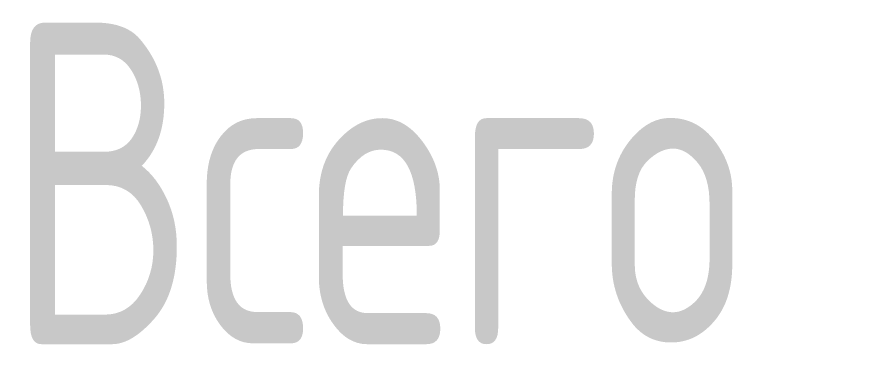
# Model space of a CAD drawing. Header units: millimetres. Extents: x -4447806 to 13389969, y -2188499 to 852203.
# Drawn here: x 4119426 to 4120224, y -579792 to -579479 of the extents above; entities that cross this region are included whole.
import ezdxf
from ezdxf import colors
from ezdxf.entities.mleader import LeaderData, LeaderLine
from ezdxf.math import Vec2, Vec3

# ---------------------------------------------------------------- set-up
doc = ezdxf.new("R2010")
doc.units = ezdxf.units.MM
doc.layers.add('АР_Отметки', color=250, linetype='Continuous', lineweight=15)
doc.layers.add('АР_Таблицы', color=250, linetype='Continuous')
doc.styles.add('ISOCPEUR', font='isocpeur.ttf', dxfattribs={"width": 0.7})
doc.styles.add('ISOCPEUR_2', font='isocpeur.ttf', dxfattribs={"width": 0.9, "height": 300})
doc.styles.add('Архитект', font='isocpeur.ttf', dxfattribs={"width": 0.8, "oblique": 8})

# ---------------------------------------------------------------- blocks, each defined once
blk = doc.blocks.new('*T844')
at = {"layer": 'Defpoints', "color": 8, "linetype": 'ByBlock', "lineweight": 0, "ltscale": 25, "transparency": 16777216}
for p, q in [((0, 0), (12954.8, 0)), ((0, 0), (0, -1500)), ((12954.8, 0), (12954.8, -1500))]:
    blk.add_line(p, q, dxfattribs=at)
at = {"layer": 'АР_Таблицы', "color": 0, "linetype": 'ByBlock', "lineweight": 30, "ltscale": 25, "transparency": 16777216}
for p, q in [((0, -1500), (12954.8, -1500)), ((0, -1500), (0, -41456.15)), ((1500, -1500), (1500, -41456.15)), ((9954.8, -1500), (9954.8, -41456.15)), ((11954.8, -1500), (11954.8, -41456.15)), ((12954.8, -1500), (12954.8, -41456.15)), ((0, -3500), (12954.8, -3500)), ((0, -41456.15), (12954.8, -41456.15))]:
    blk.add_line(p, q, dxfattribs=at)
at = {"layer": 'АР_Таблицы', "color": 0, "linetype": 'ByBlock', "lineweight": -2, "ltscale": 25, "transparency": 16777216}
for p, q in [((0, -4176.92), (12954.8, -4176.92)), ((0, -4853.85), (12954.8, -4853.85)), ((0, -5530.77), (12954.8, -5530.77)), ((0, -6227.69), (1500, -6227.69)), ((9954.8, -6227.69), (12954.8, -6227.69)), ((0, -6904.62), (12954.8, -6904.62)), ((0, -7581.54), (12954.8, -7581.54)), ((0, -8258.46), (12954.8, -8258.46)), ((0, -8935.38), (12954.8, -8935.38)), ((0, -9632.31), (12954.8, -9632.31)), ((0, -10309.23), (1500, -10309.23)), ((11954.8, -10309.23), (12954.8, -10309.23)), ((0, -10986.15), (9954.8, -10986.15)), ((11954.8, -10986.15), (12954.8, -10986.15)), ((0, -11663.08), (1500, -11663.08)), ((11954.8, -11663.08), (12954.8, -11663.08)), ((0, -12740), (1500, -12740)), ((11954.8, -12740), (12954.8, -12740)), ((0, -13416.92), (9954.8, -13416.92)), ((11954.8, -13416.92), (12954.8, -13416.92)), ((0, -14093.85), (12954.8, -14093.85)), ((0, -15320.77), (12954.8, -15320.77)), ((0, -15997.69), (12954.8, -15997.69)), ((0, -16694.62), (9954.8, -16694.62)), ((11954.8, -16694.62), (12954.8, -16694.62)), ((0, -17371.54), (9954.8, -17371.54)), ((11954.8, -17371.54), (12954.8, -17371.54)), ((0, -18068.46), (9954.8, -18068.46)), ((11954.8, -18068.46), (12954.8, -18068.46)), ((0, -18745.38), (9954.8, -18745.38)), ((11954.8, -18745.38), (12954.8, -18745.38)), ((0, -19442.31), (12954.8, -19442.31)), ((0, -20119.23), (12954.8, -20119.23)), ((0, -21196.15), (9954.8, -21196.15)), ((11954.8, -21196.15), (12954.8, -21196.15)), ((0, -21873.08), (12954.8, -21873.08)), ((0, -22550), (12954.8, -22550)), ((0, -23226.92), (1500, -23226.92)), ((11954.8, -23226.92), (12954.8, -23226.92)), ((0, -23903.85), (1500, -23903.85)), ((11954.8, -23903.85), (12954.8, -23903.85)), ((0, -24580.77), (12954.8, -24580.77)), ((0, -25257.69), (9954.8, -25257.69)), ((0, -26454.62), (9954.8, -26454.62)), ((11954.8, -26454.62), (12954.8, -26454.62)), ((0, -27131.54), (9954.8, -27131.54)), ((11954.8, -27131.54), (12954.8, -27131.54)), ((0, -27808.46), (9954.8, -27808.46)), ((11954.8, -27808.46), (12954.8, -27808.46)), ((0, -28975.38), (1500, -28975.38)), ((11954.8, -28975.38), (12954.8, -28975.38)), ((0, -30172.31), (1500, -30172.31)), ((11954.8, -30172.31), (12954.8, -30172.31)), ((0, -30849.23), (1500, -30849.23)), ((11954.8, -30849.23), (12954.8, -30849.23)), ((0, -31546.15), (1500, -31546.15)), ((11954.8, -31546.15), (12954.8, -31546.15)), ((0, -32243.08), (1500, -32243.08)), ((11954.8, -32243.08), (12954.8, -32243.08)), ((0, -32920), (1500, -32920)), ((11954.8, -32920), (12954.8, -32920)), ((0, -33596.92), (1500, -33596.92)), ((11954.8, -33596.92), (12954.8, -33596.92)), ((0, -34273.85), (1500, -34273.85)), ((11954.8, -34273.85), (12954.8, -34273.85)), ((0, -35470.77), (1500, -35470.77)), ((11954.8, -35470.77), (12954.8, -35470.77)), ((0, -36637.69), (1500, -36637.69)), ((11954.8, -36637.69), (12954.8, -36637.69)), ((0, -37314.62), (1500, -37314.62)), ((11954.8, -37314.62), (12954.8, -37314.62)), ((0, -37991.54), (1500, -37991.54)), ((11954.8, -37991.54), (12954.8, -37991.54)), ((0, -38688.46), (1500, -38688.46)), ((11954.8, -38688.46), (12954.8, -38688.46)), ((0, -39385.38), (1500, -39385.38)), ((11954.8, -39385.38), (12954.8, -39385.38)), ((0, -40082.31), (1500, -40082.31)), ((11954.8, -40082.31), (12954.8, -40082.31)), ((0, -40779.23), (1500, -40779.23)), ((11954.8, -40779.23), (12954.8, -40779.23))]:
    blk.add_line(p, q, dxfattribs=at)
at = {"layer": 'АР_Таблицы', "color": 0, "linetype": 'ByBlock', "lineweight": 9, "ltscale": 25, "transparency": 16777216}
for p, q in [((1500, -6227.69), (9954.8, -6227.69)), ((1500, -10309.23), (11954.8, -10309.23)), ((9954.8, -10986.15), (11954.8, -10986.15)), ((1500, -11663.08), (11954.8, -11663.08)), ((1500, -12740), (11954.8, -12740)), ((9954.8, -13416.92), (11954.8, -13416.92)), ((9954.8, -16694.62), (11954.8, -16694.62)), ((9954.8, -17371.54), (11954.8, -17371.54)), ((9954.8, -18068.46), (11954.8, -18068.46)), ((9954.8, -18745.38), (11954.8, -18745.38)), ((9954.8, -21196.15), (11954.8, -21196.15)), ((1500, -23226.92), (11954.8, -23226.92)), ((1500, -23903.85), (11954.8, -23903.85)), ((9954.8, -25257.69), (12954.8, -25257.69)), ((9954.8, -26454.62), (11954.8, -26454.62)), ((9954.8, -27131.54), (11954.8, -27131.54)), ((9954.8, -27808.46), (11954.8, -27808.46)), ((1500, -28975.38), (11954.8, -28975.38)), ((1500, -30172.31), (11954.8, -30172.31)), ((1500, -30849.23), (11954.8, -30849.23)), ((1500, -31546.15), (11954.8, -31546.15)), ((1500, -32243.08), (11954.8, -32243.08)), ((1500, -32920), (11954.8, -32920)), ((1500, -33596.92), (11954.8, -33596.92)), ((1500, -34273.85), (11954.8, -34273.85)), ((1500, -35470.77), (11954.8, -35470.77)), ((1500, -36637.69), (11954.8, -36637.69)), ((1500, -37314.62), (11954.8, -37314.62)), ((1500, -37991.54), (11954.8, -37991.54)), ((1500, -38688.46), (11954.8, -38688.46)), ((1500, -39385.38), (11954.8, -39385.38)), ((1500, -40082.31), (11954.8, -40082.31)), ((1500, -40779.23), (11954.8, -40779.23))]:
    blk.add_line(p, q, dxfattribs=at)
at = {"layer": 'АР_Таблицы', "ltscale": 25, "transparency": 16777216}
for s, insert, char_height, width, attachment_point, style in [('Экспликация помещений 3-го этажа', (6477.4, -750), 500, 12854.7987, 5, 'ISOCPEUR'), ('Номер поме- щения', (750, -2500), 300, 1400, 5, 'ISOCPEUR'), ('Кат. помещения', (12454.8, -2500), 300, 900, 5, 'ISOCPEUR'), ('Площадь м2', (10954.8, -2500), 350, 1900, 5, 'ISOCPEUR'), ('Наименование', (5727.4, -2500), 300, 8354.7987, 5, 'ISOCPEUR'), ('301', (750, -3838.46), 300, 1223.0769, 5, 'ISOCPEUR'), ('Лестничная клетка Тип Н2', (1750, -3838.46), 300, 7954.7987, 4, 'ISOCPEUR'), ('28.82', (10954.8, -3838.46), 300, 1500, 5, 'ISOCPEUR'), ('Кабинет русского языка и литературы', (1750, -4515.38), 300, 7954.7987, 4, 'ISOCPEUR'), ('58,70', (10954.8, -4515.38), 300, 1500, 5, 'ISOCPEUR'), ('302', (750, -4515.38), 300, 1223.0769, 5, 'ISOCPEUR'), ('2,78', (10954.8, -5192.31), 300, 1500, 5, 'ISOCPEUR'), ('303', (750, -5192.31), 300, 1223.0769, 5, 'ISOCPEUR'), ('ПУИ', (1750, -5192.31), 300, 7954.7987, 4, 'ISOCPEUR'), ('{\\C1;В4}', (12454.8, -5192.31), 300, 900, 5, 'ISOCPEUR'), ('Санузел для девочек (основная и старшая школа)', (1750, -5879.23), 300, 7954.7987, 4, 'ISOCPEUR'), ('12,44', (10954.8, -5879.23), 300, 1500, 5, 'ISOCPEUR'), ('304', (750, -5879.23), 300, 1223.0769, 5, 'ISOCPEUR'), ('{\\Q0;\\W0.7;Кабинет русского языка и литературы}', (1750, -6566.15), 300, 7954.7987, 4, 'Архитект'), ('58,68', (10954.8, -6566.15), 300, 1500, 5, 'ISOCPEUR'), ('305', (750, -6566.15), 300, 1223.0769, 5, 'ISOCPEUR'), ('58,55', (10954.8, -7243.08), 300, 1500, 5, 'ISOCPEUR'), ('306', (750, -7243.08), 300, 1223.0769, 5, 'ISOCPEUR'), ('{\\Q0;\\W0.7;Кабинет математики}', (1750, -7243.08), 300, 7954.7987, 4, 'Архитект'), ('60,45', (10954.8, -7920), 300, 1500, 5, 'ISOCPEUR'), ('307', (750, -7920), 300, 1223.0769, 5, 'ISOCPEUR'), ('{\\Q0;\\W0.7;Кабинет математики}', (1750, -7920), 300, 7954.7987, 4, 'Архитект'), ('Санузел для персонала', (1750, -8596.92), 300, 7954.7987, 4, 'ISOCPEUR'), ('308', (750, -8596.92), 300, 1223.0769, 5, 'ISOCPEUR'), ('2.75', (10954.8, -8596.92), 300, 1500, 5, 'ISOCPEUR'), ('Санузел для мальчиков (основная и старшая школа)', (1750, -9283.85), 300, 7954.7987, 4, 'ISOCPEUR'), ('309', (750, -9283.85), 300, 1223.0769, 5, 'ISOCPEUR'), ('12.44', (10954.8, -9283.85), 300, 1500, 5, 'ISOCPEUR'), ('Лестничная клетка (Л1)', (1750, -9970.77), 300, 7954.7987, 4, 'ISOCPEUR'), ('310', (750, -9970.77), 300, 1223.0769, 5, 'ISOCPEUR'), ('27.05', (10954.8, -9970.77), 300, 1500, 5, 'ISOCPEUR'), ('{\\Q0;\\W0.7;Кабинет географии}', (1750, -10647.69), 300, 7954.7987, 4, 'Архитект'), ('55,07', (10954.8, -10647.69), 300, 1500, 5, 'ISOCPEUR'), ('311', (750, -10647.69), 300, 1223.0769, 5, 'ISOCPEUR'), ('Универсальный учебный кабинет', (1750, -11324.62), 300, 7954.7987, 4, 'ISOCPEUR'), ('56,05', (10954.8, -11324.62), 300, 1500, 5, 'ISOCPEUR'), ('312', (750, -11324.62), 300, 1223.0769, 5, 'ISOCPEUR'), ('Кабинет для индивидуальных занятий, в т.ч. с педагогом-психологом', (1750, -12201.54), 300, 7954.7987, 4, 'ISOCPEUR'), ('313', (750, -12201.54), 300, 1223.0769, 5, 'ISOCPEUR'), ('16.16', (10954.8, -12201.54), 300, 1500, 5, 'ISOCPEUR'), ('Учебный кабинет для изучения естествознания: физика', (1750, -13078.46), 300, 7954.7987, 4, 'ISOCPEUR'), ('314', (750, -13078.46), 300, 1223.0769, 5, 'ISOCPEUR'), ('61.36', (10954.8, -13078.46), 300, 1500, 5, 'ISOCPEUR'), ('Лаборантская кабинета физики', (1750, -13755.38), 300, 7954.7987, 4, 'ISOCPEUR'), ('315', (750, -13755.38), 300, 1223.0769, 5, 'ISOCPEUR'), ('18.02', (10954.8, -13755.38), 300, 1500, 5, 'ISOCPEUR'), ('{\\C1;В3}', (12454.8, -13755.38), 300, 900, 5, 'ISOCPEUR'), ('Санузел для девочек с комнатой личной гигиены (основная и старшая школа)', (1750, -14707.31), 300, 7954.7987, 4, 'ISOCPEUR'), ('316', (750, -14707.31), 300, 1223.0769, 5, 'ISOCPEUR'), ('23.25', (10954.8, -14707.31), 300, 1500, 5, 'ISOCPEUR'), ('подсобное помещение', (1750, -15659.23), 300, 7954.7987, 4, 'ISOCPEUR'), ('317', (750, -15659.23), 300, 1223.0769, 5, 'ISOCPEUR'), ('6.64', (10954.8, -15659.23), 300, 1500, 5, 'ISOCPEUR'), ('{\\Q0;\\W0.7;\\C1;В4}', (12454.8, -15659.23), 300, 900, 5, 'Архитект'), ('Кабинет иностранного языка (основная и старшая школа)', (1750, -16346.15), 300, 7954.7987, 4, 'ISOCPEUR'), ('318', (750, -16346.15), 300, 1223.0769, 5, 'ISOCPEUR'), ('32.36', (10954.8, -16346.15), 300, 1500, 5, 'ISOCPEUR'), ('Коридор с рекреацией', (1750, -17033.08), 300, 7954.7987, 4, 'ISOCPEUR'), ('320', (750, -17033.08), 300, 1223.0769, 5, 'ISOCPEUR'), ('244.13', (10954.8, -17033.08), 300, 1500, 5, 'ISOCPEUR'), ('Кабинет иностранного языка (основная и старшая школа)', (1750, -17720), 300, 7954.7987, 4, 'ISOCPEUR'), ('321', (750, -17720), 300, 1223.0769, 5, 'ISOCPEUR'), ('33.78', (10954.8, -17720), 300, 1500, 5, 'ISOCPEUR'), ('Помещение связи', (1750, -18406.92), 300, 7954.7987, 4, 'ISOCPEUR'), ('322', (750, -18406.92), 300, 1223.0769, 5, 'ISOCPEUR'), ('8.75', (10954.8, -18406.92), 300, 1500, 5, 'ISOCPEUR'), ('{\\C1;В4}', (12454.8, -18406.92), 300, 900, 5, 'ISOCPEUR'), ('Санузел для мальчиков (основная и старшая школа)', (1750, -19093.85), 300, 7954.7987, 4, 'ISOCPEUR'), ('323', (750, -19093.85), 300, 1223.0769, 5, 'ISOCPEUR'), ('21.73', (10954.8, -19093.85), 300, 1500, 5, 'ISOCPEUR'), ('Лаборантская кабинета биологии', (1750, -19780.77), 300, 7954.7987, 4, 'ISOCPEUR'), ('15,93', (10954.8, -19780.77), 300, 1500, 5, 'ISOCPEUR'), ('324', (750, -19780.77), 300, 1223.0769, 5, 'ISOCPEUR'), ('{\\C1;В3}', (12454.8, -19780.77), 300, 900, 5, 'ISOCPEUR'), ('Учебный кабинет для изучения естествознания: биология + ОБЗР', (1750, -20657.69), 300, 7954.7987, 4, 'ISOCPEUR'), ('77,78', (10954.8, -20657.69), 300, 1500, 5, 'ISOCPEUR'), ('325', (750, -20657.69), 300, 1223.0769, 5, 'ISOCPEUR'), ('Универсальный учебный кабинет', (1750, -21534.62), 300, 7954.7987, 4, 'ISOCPEUR'), ('53,07', (10954.8, -21534.62), 300, 1500, 5, 'ISOCPEUR'), ('326', (750, -21534.62), 300, 1223.0769, 5, 'ISOCPEUR'), ('Кабинет истории тип 1', (1750, -22211.54), 300, 7954.7987, 4, 'ISOCPEUR'), ('54,86', (10954.8, -22211.54), 300, 1500, 5, 'ISOCPEUR'), ('327', (750, -22211.54), 300, 1223.0769, 5, 'ISOCPEUR'), ('Кроссовая', (1750, -22888.46), 300, 7954.7987, 4, 'ISOCPEUR'), ('10,72', (10954.8, -22888.46), 300, 1500, 5, 'ISOCPEUR'), ('328', (750, -22888.46), 300, 1223.0769, 5, 'ISOCPEUR'), ('{\\C1;В3}', (12454.8, -22888.46), 300, 900, 5, 'ISOCPEUR'), ('Лестничная клетка (Л1)', (1750, -23565.38), 300, 7954.7987, 4, 'ISOCPEUR'), ('21,00', (10954.8, -23565.38), 300, 1500, 5, 'ISOCPEUR'), ('329', (750, -23565.38), 300, 1223.0769, 5, 'ISOCPEUR'), ('Тамбур', (1750, -24242.31), 300, 7954.7987, 4, 'ISOCPEUR'), ('4,48', (10954.8, -24242.31), 300, 1500, 5, 'ISOCPEUR'), ('329.1', (750, -24242.31), 300, 1223.0769, 5, 'ISOCPEUR'), ('Тех. помещение', (1750, -24919.23), 300, 7954.7987, 4, 'ISOCPEUR'), ('3,93', (10954.8, -24919.23), 300, 1500, 5, 'ISOCPEUR'), ('330', (750, -24919.23), 300, 1223.0769, 5, 'ISOCPEUR'), ('Универсальное помещение с возможностью организации гимнастического зала (хореография)', (1750, -25856.15), 300, 7954.7987, 4, 'ISOCPEUR'), ('125,19', (10954.8, -25856.15), 300, 1500, 5, 'ISOCPEUR'), ('331', (750, -25856.15), 300, 1223.0769, 5, 'ISOCPEUR'), ('14,45', (10954.8, -26793.08), 300, 1500, 5, 'ISOCPEUR'), ('Раздевальная', (1750, -26793.08), 300, 7954.7987, 4, 'ISOCPEUR'), ('332', (750, -26793.08), 300, 1223.0769, 5, 'ISOCPEUR'), ('17,63', (10954.8, -27470), 300, 1500, 5, 'ISOCPEUR'), ('Раздевальная', (1750, -27470), 300, 7954.7987, 4, 'ISOCPEUR'), ('333', (750, -27470), 300, 1223.0769, 5, 'ISOCPEUR'), ('Многофункциональный информационный библиотечный центр с зоной для индивидуальных занятий', (1750, -28391.92), 300, 7954.7987, 4, 'ISOCPEUR'), ('152,15', (10954.8, -28391.92), 300, 1500, 5, 'ISOCPEUR'), ('334', (750, -28391.92), 300, 1223.0769, 5, 'ISOCPEUR'), ('Многофункциональный информационный библиотечный центр (хранение (закрытый фонд) и выдачи книг)', (1750, -29573.85), 300, 7954.7987, 4, 'ISOCPEUR'), ('41,15', (10954.8, -29573.85), 300, 1500, 5, 'ISOCPEUR'), ('335', (750, -29573.85), 300, 1223.0769, 5, 'ISOCPEUR'), ('{\\C1;В3}', (12454.8, -29573.85), 300, 900, 5, 'ISOCPEUR'), ('4,44', (10954.8, -30510.77), 300, 1500, 5, 'ISOCPEUR'), ('336', (750, -30510.77), 300, 1223.0769, 5, 'ISOCPEUR'), ('ПУИ', (1750, -30510.77), 300, 7954.7987, 4, 'ISOCPEUR'), ('{\\C1;В4}', (12454.8, -30510.77), 300, 900, 5, 'ISOCPEUR'), ('Санузел для мальчиков (основная и старшая школа)', (1750, -31197.69), 300, 7954.7987, 4, 'ISOCPEUR'), ('8,84', (10954.8, -31197.69), 300, 1500, 5, 'ISOCPEUR'), ('337', (750, -31197.69), 300, 1223.0769, 5, 'ISOCPEUR'), ('Санузел для девочек (основная и старшая школа)', (1750, -31894.62), 300, 7954.7987, 4, 'ISOCPEUR'), ('10,97', (10954.8, -31894.62), 300, 1500, 5, 'ISOCPEUR'), ('338', (750, -31894.62), 300, 1223.0769, 5, 'ISOCPEUR'), ('Санузел для персонала', (1750, -32581.54), 300, 7954.7987, 4, 'ISOCPEUR'), ('5,40', (10954.8, -32581.54), 300, 1500, 5, 'ISOCPEUR'), ('339', (750, -32581.54), 300, 1223.0769, 5, 'ISOCPEUR'), ('Лестничная клетка (Л1)', (1750, -33258.46), 300, 7954.7987, 4, 'ISOCPEUR'), ('21,00', (10954.8, -33258.46), 300, 1500, 5, 'ISOCPEUR'), ('340', (750, -33258.46), 300, 1223.0769, 5, 'ISOCPEUR'), ('Тамбур', (1750, -33935.38), 300, 7954.7987, 4, 'ISOCPEUR'), ('2,00', (10954.8, -33935.38), 300, 1500, 5, 'ISOCPEUR'), ('340.1', (750, -33935.38), 300, 1223.0769, 5, 'ISOCPEUR'), ('Кабинет с рабочим пространством для учителей Тип 1 (основная и старшая школа)', (1750, -34872.31), 300, 7954.7987, 4, 'ISOCPEUR'), ('71,92', (10954.8, -34872.31), 300, 1500, 5, 'ISOCPEUR'), ('341', (750, -34872.31), 300, 1223.0769, 5, 'ISOCPEUR'), ('Универсальное помещение с возможностью организации Медиацентра', (1750, -36054.23), 300, 7954.7987, 4, 'ISOCPEUR'), ('39,84', (10954.8, -36054.23), 300, 1500, 5, 'ISOCPEUR'), ('342', (750, -36054.23), 300, 1223.0769, 5, 'ISOCPEUR'), ('{\\C1;В3}', (12454.8, -36054.23), 300, 900, 5, 'ISOCPEUR'), ('Помещение музея', (1750, -36976.15), 300, 7954.7987, 4, 'ISOCPEUR'), ('43,49', (10954.8, -36976.15), 300, 1500, 5, 'ISOCPEUR'), ('343', (750, -36976.15), 300, 1223.0769, 5, 'ISOCPEUR'), ('Лестничная клетка (Л1)', (1750, -37653.08), 300, 7954.7987, 4, 'ISOCPEUR'), ('25,50', (10954.8, -37653.08), 300, 1500, 5, 'ISOCPEUR'), ('344', (750, -37653.08), 300, 1223.0769, 5, 'ISOCPEUR'), ('Коридор и рекреация (основная и старшая школа)', (1750, -38340), 300, 7954.7987, 4, 'ISOCPEUR'), ('195,20', (10954.8, -38340), 300, 1500, 5, 'ISOCPEUR'), ('345', (750, -38340), 300, 1223.0769, 5, 'ISOCPEUR'), ('Коридор и рекреация (основная и старшая школа)', (1750, -39036.92), 300, 7954.7987, 4, 'ISOCPEUR'), ('169,67', (10954.8, -39036.92), 300, 1500, 5, 'ISOCPEUR'), ('346', (750, -39036.92), 300, 1223.0769, 5, 'ISOCPEUR'), ('Коридор', (1750, -39733.85), 300, 7954.7987, 4, 'ISOCPEUR'), ('78,72', (10954.8, -39733.85), 300, 1500, 5, 'ISOCPEUR'), ('347', (750, -39733.85), 300, 1223.0769, 5, 'ISOCPEUR'), ('Коридор', (1750, -40430.77), 300, 7954.7987, 4, 'ISOCPEUR'), ('77,66', (10954.8, -40430.77), 300, 1500, 5, 'ISOCPEUR'), ('348', (750, -40430.77), 300, 1223.0769, 5, 'ISOCPEUR'), ('Всего', (9704.8, -41117.69), 300, 7954.7987, 6, 'ISOCPEUR'), ('2247.0', (10954.8, -41117.69), 250, 1980, 5, 'ISOCPEUR_2')]:
    blk.add_mtext(s, dxfattribs=dict(at, insert=insert, char_height=char_height, width=width, attachment_point=attachment_point, style=style))
blk = doc.blocks.new('_DotSmall')
at = {"color": 0, "linetype": 'ByBlock', "const_width": 0.5}
blk.add_lwpolyline([(-0.0625, 0, 1), (0.0625, 0, 1)], format="xyb", close=True, dxfattribs=at)

msp = doc.modelspace()

# ---------------------------------------------------------------- block references
msp.add_blockref('*T844', (4110399.455, -538516.397))

# ---------------------------------------------------------------- leaders
at = {"layer": 'АР_Отметки'}
ml = msp.add_multileader_mtext('Standard', dxfattribs=at)
ml.set_content('+9,800', color=256, style='ISOCPEUR')
ml.set_leader_properties(color=256, linetype='Continuous', lineweight=-1)
ml.set_arrow_properties(name='DOTSMALL')
ml.build(insert=Vec2(0, 0))
ml.multileader.update_dxf_attribs({"has_text_frame": 1, "text_left_attachment_type": 4, "text_right_attachment_type": 4, "dogleg_length": 100, "arrow_head_size": 180})
ctx = ml.context
ctx.base_point, ctx.char_height, ctx.arrow_head_size, ctx.landing_gap_size, ctx.plane_origin = Vec3(4219047.006, -590186.001), 250, 180, 50, Vec3(4218797.64, -590846.823)
ctx.left_attachment, ctx.right_attachment = 4, 4
notes = []
notes.append((ctx, [(0, (0, 0, 0), (0, 0), (1, 0), 1, [])]))
ctx.mtext.insert, ctx.mtext.width, ctx.mtext.line_spacing_style, ctx.mtext.flow_direction = Vec3(4219097.006, -589852.668), 852.69703, 2, 5
ml = msp.add_multileader_mtext('Standard', dxfattribs=at)
ml.set_content('+15,850', color=256, style='ISOCPEUR')
ml.set_leader_properties(color=256, linetype='Continuous', lineweight=-1)
ml.set_arrow_properties(name='DOTSMALL')
ml.build(insert=Vec2(0, 0))
ml.multileader.update_dxf_attribs({"has_text_frame": 1, "text_left_attachment_type": 4, "text_right_attachment_type": 4, "dogleg_length": 100, "arrow_head_size": 180})
ctx = ml.context
ctx.base_point, ctx.char_height, ctx.arrow_head_size, ctx.landing_gap_size, ctx.plane_origin = Vec3(4314839.319, -596144.756), 250, 180, 50, Vec3(4313536.073, -597352.361)
ctx.left_attachment, ctx.right_attachment = 4, 4
notes.append((ctx, [(0, (0, 0, 0), (0, 0), (1, 0), 1, [])]))
ctx.mtext.insert, ctx.mtext.width, ctx.mtext.defined_height, ctx.mtext.line_spacing_style, ctx.mtext.flow_direction = Vec3(4314889.319, -595811.422), 696.0353, 776.461, 2, 5
ml = msp.add_multileader_mtext('Standard', dxfattribs=at)
ml.set_content('+15,850', color=256, style='ISOCPEUR')
ml.set_leader_properties(color=256, linetype='Continuous', lineweight=-1)
ml.set_arrow_properties(name='DOTSMALL')
ml.build(insert=Vec2(0, 0))
ml.multileader.update_dxf_attribs({"has_text_frame": 1, "text_left_attachment_type": 4, "text_right_attachment_type": 4, "dogleg_length": 100, "arrow_head_size": 180})
ctx = ml.context
ctx.base_point, ctx.char_height, ctx.arrow_head_size, ctx.landing_gap_size, ctx.plane_origin = Vec3(4350803.581, -596557.38), 250, 180, 50, Vec3(4351728.583, -598900.969)
ctx.left_attachment, ctx.right_attachment = 4, 4
notes.append((ctx, [(0, (0, 0, 0), (0, 0), (1, 0), 1, [])]))
ctx.mtext.insert, ctx.mtext.width, ctx.mtext.line_spacing_style, ctx.mtext.flow_direction = Vec3(4350853.581, -596224.046), 852.69703, 2, 5
ml = msp.add_multileader_mtext('Standard', dxfattribs=at)
ml.set_content('+9,800', color=256, style='ISOCPEUR')
ml.set_leader_properties(color=256, linetype='Continuous', lineweight=-1)
ml.set_arrow_properties(name='DOTSMALL')
ml.build(insert=Vec2(0, 0))
ml.multileader.update_dxf_attribs({"has_text_frame": 1, "text_left_attachment_type": 4, "text_right_attachment_type": 4, "dogleg_length": 100, "arrow_head_size": 180})
ctx = ml.context
ctx.base_point, ctx.char_height, ctx.arrow_head_size, ctx.landing_gap_size, ctx.plane_origin = Vec3(4180527.864, -590122.69), 250, 180, 50, Vec3(4177378.891, -591054.773)
ctx.left_attachment, ctx.right_attachment = 4, 4
notes.append((ctx, [(0, (0, 0, 0), (0, 0), (1, 0), 1, [])]))
ctx.mtext.insert, ctx.mtext.width, ctx.mtext.line_spacing_style, ctx.mtext.flow_direction = Vec3(4180577.864, -589789.356), 852.69703, 2, 5
ml = msp.add_multileader_mtext('Standard', dxfattribs=at)
ml.set_content('+11,750', color=256, style='ISOCPEUR')
ml.set_leader_properties(color=256, linetype='Continuous', lineweight=-1)
ml.set_arrow_properties(name='DOTSMALL')
ml.build(insert=Vec2(0, 0))
ml.multileader.update_dxf_attribs({"has_text_frame": 1, "text_left_attachment_type": 4, "text_right_attachment_type": 4, "dogleg_length": 100, "arrow_head_size": 180})
ctx = ml.context
ctx.base_point, ctx.char_height, ctx.arrow_head_size, ctx.landing_gap_size, ctx.plane_origin = Vec3(4177584.449, -596279.24), 250, 180, 50, Vec3(4178992.073, -597352.361)
ctx.left_attachment, ctx.right_attachment = 4, 4
notes.append((ctx, [(0, (0, 0, 0), (0, 0), (1, 0), 1, [])]))
ctx.mtext.insert, ctx.mtext.width, ctx.mtext.defined_height, ctx.mtext.line_spacing_style, ctx.mtext.flow_direction = Vec3(4177634.449, -595945.907), 696.0353, 912.493, 2, 5
ml = msp.add_multileader_mtext('Standard', dxfattribs=at)
ml.set_content('+9,800', color=256, style='ISOCPEUR')
ml.set_leader_properties(color=256, linetype='Continuous', lineweight=-1)
ml.set_arrow_properties(name='DOTSMALL')
ml.build(insert=Vec2(0, 0))
ml.multileader.update_dxf_attribs({"has_text_frame": 1, "text_left_attachment_type": 4, "text_right_attachment_type": 4, "dogleg_length": 100, "arrow_head_size": 180})
ctx = ml.context
ctx.base_point, ctx.char_height, ctx.arrow_head_size, ctx.landing_gap_size, ctx.plane_origin = Vec3(4219047.006, -590186.001), 250, 180, 50, Vec3(4218797.64, -590846.823)
ctx.left_attachment, ctx.right_attachment = 4, 4
notes.append((ctx, [(0, (0, 0, 0), (0, 0), (1, 0), 1, [])]))
ctx.mtext.insert, ctx.mtext.width, ctx.mtext.line_spacing_style, ctx.mtext.flow_direction = Vec3(4219097.006, -589852.668), 852.69703, 2, 5
ml = msp.add_multileader_mtext('Standard', dxfattribs=at)
ml.set_content('+11,750', color=256, style='ISOCPEUR')
ml.set_leader_properties(color=256, linetype='Continuous', lineweight=-1)
ml.set_arrow_properties(name='DOTSMALL')
ml.build(insert=Vec2(0, 0))
ml.multileader.update_dxf_attribs({"has_text_frame": 1, "text_left_attachment_type": 4, "text_right_attachment_type": 4, "dogleg_length": 100, "arrow_head_size": 180})
ctx = ml.context
ctx.base_point, ctx.char_height, ctx.arrow_head_size, ctx.landing_gap_size, ctx.plane_origin = Vec3(4217189.591, -595802.972), 250, 180, 50, Vec3(4217668.708, -598422.096)
ctx.left_attachment, ctx.right_attachment = 4, 4
notes.append((ctx, [(0, (0, 0, 0), (0, 0), (1, 0), 1, [])]))
ctx.mtext.insert, ctx.mtext.width, ctx.mtext.line_spacing_style, ctx.mtext.flow_direction = Vec3(4217239.591, -595469.639), 852.69703, 2, 5
ml = msp.add_multileader_mtext('Standard', dxfattribs=at)
ml.set_content('+13,700', color=256, style='ISOCPEUR')
ml.set_leader_properties(color=256, linetype='Continuous', lineweight=-1)
ml.set_arrow_properties(name='DOTSMALL')
ml.build(insert=Vec2(0, 0))
ml.multileader.update_dxf_attribs({"has_text_frame": 1, "text_left_attachment_type": 4, "text_right_attachment_type": 4, "dogleg_length": 100, "arrow_head_size": 180})
ctx = ml.context
ctx.base_point, ctx.char_height, ctx.arrow_head_size, ctx.landing_gap_size, ctx.plane_origin = Vec3(4314875.772, -590227.541), 250, 180, 50, Vec3(4312065.797, -591079.082)
ctx.left_attachment, ctx.right_attachment = 4, 4
notes.append((ctx, [(0, (0, 0, 0), (0, 0), (1, 0), 1, [])]))
ctx.mtext.insert, ctx.mtext.width, ctx.mtext.line_spacing_style, ctx.mtext.flow_direction = Vec3(4314925.772, -589894.208), 852.69703, 2, 5
ml = msp.add_multileader_mtext('Standard', dxfattribs=at)
ml.set_content('+13,700', color=256, style='ISOCPEUR')
ml.set_leader_properties(color=256, linetype='Continuous', lineweight=-1)
ml.set_arrow_properties(name='DOTSMALL')
ml.build(insert=Vec2(0, 0))
ml.multileader.update_dxf_attribs({"has_text_frame": 1, "text_left_attachment_type": 4, "text_right_attachment_type": 4, "dogleg_length": 100, "arrow_head_size": 180})
ctx = ml.context
ctx.base_point, ctx.char_height, ctx.arrow_head_size, ctx.landing_gap_size, ctx.plane_origin = Vec3(4353498.545, -590200.983), 250, 180, 50, Vec3(4353249.179, -590861.805)
ctx.left_attachment, ctx.right_attachment = 4, 4
notes.append((ctx, [(0, (0, 0, 0), (0, 0), (1, 0), 1, [])]))
ctx.mtext.insert, ctx.mtext.width, ctx.mtext.line_spacing_style, ctx.mtext.flow_direction = Vec3(4353548.545, -589867.649), 852.69703, 2, 5
ml = msp.add_multileader_mtext('Standard', dxfattribs=at)
ml.set_content('+12,650', color=256, style='ISOCPEUR')
ml.set_leader_properties(color=256, linetype='Continuous', lineweight=-1)
ml.set_arrow_properties(name='DOTSMALL')
ml.build(insert=Vec2(0, 0))
ml.multileader.update_dxf_attribs({"has_text_frame": 1, "text_left_attachment_type": 4, "text_right_attachment_type": 4, "dogleg_length": 100, "arrow_head_size": 180})
ctx = ml.context
ctx.base_point, ctx.char_height, ctx.arrow_head_size, ctx.landing_gap_size, ctx.plane_origin = Vec3(4173192.858, -616454.571), 250, 180, 50, Vec3(4198428.775, -628077.691)
ctx.left_attachment, ctx.right_attachment = 4, 4
notes.append((ctx, [(0, (0, 0, 0), (0, 0), (1, 0), 1, [])]))
ctx.mtext.insert, ctx.mtext.width, ctx.mtext.line_spacing_style, ctx.mtext.flow_direction = Vec3(4173242.858, -616121.238), 852.69703, 2, 5
ml = msp.add_multileader_mtext('Standard', dxfattribs=at)
ml.set_content('+12,200', color=256, style='ISOCPEUR')
ml.set_leader_properties(color=256, linetype='Continuous', lineweight=-1)
ml.set_arrow_properties(name='DOTSMALL')
ml.build(insert=Vec2(0, 0))
ml.multileader.update_dxf_attribs({"has_text_frame": 1, "text_left_attachment_type": 4, "text_right_attachment_type": 4, "dogleg_length": 100, "arrow_head_size": 180})
ctx = ml.context
ctx.base_point, ctx.char_height, ctx.arrow_head_size, ctx.landing_gap_size, ctx.plane_origin = Vec3(4173192.858, -615870.252), 250, 180, 50, Vec3(4198428.775, -627493.371)
ctx.left_attachment, ctx.right_attachment = 4, 4
notes.append((ctx, [(0, (0, 0, 0), (0, 0), (1, 0), 1, [])]))
ctx.mtext.insert, ctx.mtext.width, ctx.mtext.line_spacing_style, ctx.mtext.flow_direction = Vec3(4173242.858, -615536.919), 852.69703, 2, 5
ml = msp.add_multileader_mtext('Standard', dxfattribs=at)
ml.set_content('+12,200', color=256, style='ISOCPEUR')
ml.set_leader_properties(color=256, linetype='Continuous', lineweight=-1)
ml.set_arrow_properties(name='DOTSMALL')
ml.build(insert=Vec2(0, 0))
ml.multileader.update_dxf_attribs({"has_text_frame": 1, "text_left_attachment_type": 4, "text_right_attachment_type": 4, "dogleg_length": 100, "arrow_head_size": 180})
ctx = ml.context
ctx.base_point, ctx.char_height, ctx.arrow_head_size, ctx.landing_gap_size, ctx.plane_origin, ctx.plane_x_axis, ctx.plane_y_axis = Vec3(4194345.654, -603413.45), 250, 180, 50, Vec3(4206493.181, -578177.533), Vec3(0, 1), Vec3(-1, 0)
ctx.left_attachment, ctx.right_attachment = 4, 4
notes.append((ctx, [(0, (0, 0, 0), (0, 0), (1, 0), 1, [])]))
ctx.mtext.insert, ctx.mtext.text_direction, ctx.mtext.rotation, ctx.mtext.width, ctx.mtext.line_spacing_style, ctx.mtext.flow_direction = Vec3(4194012.32, -603363.45), Vec3(0, 1), 1.5707963, 852.69703, 2, 5
ml = msp.add_multileader_mtext('Standard', dxfattribs=at)
ml.set_content('+12,200', color=256, style='ISOCPEUR')
ml.set_leader_properties(color=256, linetype='Continuous', lineweight=-1)
ml.set_arrow_properties(name='DOTSMALL')
ml.build(insert=Vec2(0, 0))
ml.multileader.update_dxf_attribs({"has_text_frame": 1, "text_left_attachment_type": 4, "text_right_attachment_type": 4, "dogleg_length": 100, "arrow_head_size": 180})
ctx = ml.context
ctx.base_point, ctx.char_height, ctx.arrow_head_size, ctx.landing_gap_size, ctx.plane_origin, ctx.plane_x_axis, ctx.plane_y_axis = Vec3(4203973.128, -603306.386), 250, 180, 50, Vec3(4216120.655, -578070.469), Vec3(0, 1), Vec3(-1, 0)
ctx.left_attachment, ctx.right_attachment = 4, 4
notes.append((ctx, [(0, (0, 0, 0), (0, 0), (1, 0), 1, [])]))
ctx.mtext.insert, ctx.mtext.text_direction, ctx.mtext.rotation, ctx.mtext.width, ctx.mtext.line_spacing_style, ctx.mtext.flow_direction = Vec3(4203639.795, -603256.386), Vec3(0, 1), 1.5707963, 852.69703, 2, 5
ml = msp.add_multileader_mtext('Standard', dxfattribs=at)
ml.set_content('+11,900', color=256, style='ISOCPEUR')
ml.set_leader_properties(color=256, linetype='Continuous', lineweight=-1)
ml.set_arrow_properties(name='DOTSMALL')
ml.build(insert=Vec2(0, 0))
ml.multileader.update_dxf_attribs({"has_text_frame": 1, "text_left_attachment_type": 4, "text_right_attachment_type": 4, "dogleg_length": 100, "arrow_head_size": 180})
ctx = ml.context
ctx.base_point, ctx.char_height, ctx.arrow_head_size, ctx.landing_gap_size, ctx.plane_origin = Vec3(4224115.308, -615082.206), 250, 180, 50, Vec3(4249351.225, -627229.733)
ctx.left_attachment, ctx.right_attachment = 4, 4
notes.append((ctx, [(0, (0, 0, 0), (0, 0), (1, 0), 1, [])]))
ctx.mtext.insert, ctx.mtext.rotation, ctx.mtext.width, ctx.mtext.line_spacing_style, ctx.mtext.flow_direction = Vec3(4224165.308, -614748.873), 6.2831853, 852.69703, 2, 5
ml = msp.add_multileader_mtext('Standard', dxfattribs=at)
ml.set_content('+19,400', color=256, style='ISOCPEUR')
ml.set_leader_properties(color=256, linetype='Continuous', lineweight=-1)
ml.set_arrow_properties(name='DOTSMALL')
ml.build(insert=Vec2(0, 0))
ml.multileader.update_dxf_attribs({"has_text_frame": 1, "text_left_attachment_type": 4, "text_right_attachment_type": 4, "dogleg_length": 100, "arrow_head_size": 180})
ctx = ml.context
ctx.base_point, ctx.char_height, ctx.arrow_head_size, ctx.landing_gap_size, ctx.plane_origin = Vec3(4450756.444, -595515.647), 250, 180, 50, Vec3(4450759.419, -597703.001)
ctx.left_attachment, ctx.right_attachment = 4, 4
notes.append((ctx, [(0, (0, 0, 0), (0, 0), (1, 0), 1, [])]))
ctx.mtext.insert, ctx.mtext.width, ctx.mtext.defined_height, ctx.mtext.line_spacing_style, ctx.mtext.flow_direction = Vec3(4450806.444, -595182.313), 696.0353, 776.461, 2, 5
ml = msp.add_multileader_mtext('Standard', dxfattribs=at)
ml.set_content('+19,400', color=256, style='ISOCPEUR')
ml.set_leader_properties(color=256, linetype='Continuous', lineweight=-1)
ml.set_arrow_properties(name='DOTSMALL')
ml.build(insert=Vec2(0, 0))
ml.multileader.update_dxf_attribs({"has_text_frame": 1, "text_left_attachment_type": 4, "text_right_attachment_type": 4, "dogleg_length": 100, "arrow_head_size": 180})
ctx = ml.context
ctx.base_point, ctx.char_height, ctx.arrow_head_size, ctx.landing_gap_size, ctx.plane_origin = Vec3(4490999.904, -595900.822), 250, 180, 50, Vec3(4490918.511, -597611.514)
ctx.left_attachment, ctx.right_attachment = 4, 4
notes.append((ctx, [(0, (0, 0, 0), (0, 0), (1, 0), 1, [])]))
ctx.mtext.insert, ctx.mtext.width, ctx.mtext.defined_height, ctx.mtext.line_spacing_style, ctx.mtext.flow_direction = Vec3(4491049.904, -595567.489), 696.0353, 776.461, 2, 5
ml = msp.add_multileader_mtext('Standard', dxfattribs=at)
ml.set_content('%%P0,000', color=256, style='ISOCPEUR')
ml.set_leader_properties(color=256, linetype='Continuous', lineweight=-1)
ml.set_arrow_properties(name='DOTSMALL')
ml.build(insert=Vec2(0, 0))
ml.multileader.update_dxf_attribs({"has_text_frame": 1, "text_left_attachment_type": 4, "text_right_attachment_type": 4, "dogleg_length": 100, "arrow_head_size": 180})
ctx = ml.context
ctx.base_point, ctx.char_height, ctx.arrow_head_size, ctx.landing_gap_size, ctx.plane_origin = Vec3(4512057.738, -603050.341), 250, 180, 50, Vec3(4511976.345, -604317.905)
ctx.left_attachment, ctx.right_attachment = 4, 4
notes.append((ctx, [(0, (0, 0, 0), (0, 0), (1, 0), 1, [])]))
ctx.mtext.insert, ctx.mtext.width, ctx.mtext.line_spacing_style, ctx.mtext.flow_direction = Vec3(4512107.738, -602717.008), 852.69703, 2, 5
ml = msp.add_multileader_mtext('Standard', dxfattribs=at)
ml.set_content('Л.2', color=256, style='ISOCPEUR')
ml.set_leader_properties(color=256, linetype='Continuous', lineweight=-1)
ml.set_arrow_properties(name='DOTSMALL')
ml.build(insert=Vec2(0, 0))
ml.multileader.update_dxf_attribs({"has_text_frame": 1, "text_left_attachment_type": 4, "text_right_attachment_type": 4, "dogleg_length": 100, "arrow_head_size": 180})
ctx = ml.context
ctx.base_point, ctx.char_height, ctx.arrow_head_size, ctx.landing_gap_size, ctx.plane_origin = Vec3(4177609.196, -590045.689, 0), 250, 180, 50, Vec3(4203404.442, -603512.097, 0)
ctx.left_attachment, ctx.right_attachment = 4, 4
notes.append((ctx, [(0, (0, 0, 0), (0, 0), (1, 0), 1, [])]))
ctx.mtext.insert, ctx.mtext.width, ctx.mtext.line_spacing_style, ctx.mtext.flow_direction = Vec3(4177659.196, -589712.356, 0), 852.69703, 2, 5
ml = msp.add_multileader_mtext('Standard', dxfattribs=at)
ml.set_content('Л.1', color=256, style='ISOCPEUR')
ml.set_leader_properties(color=256, linetype='Continuous', lineweight=-1)
ml.set_arrow_properties(name='DOTSMALL')
ml.build(insert=Vec2(0, 0))
ml.multileader.update_dxf_attribs({"has_text_frame": 1, "text_left_attachment_type": 4, "text_right_attachment_type": 4, "dogleg_length": 100, "arrow_head_size": 180})
ctx = ml.context
ctx.base_point, ctx.char_height, ctx.arrow_head_size, ctx.landing_gap_size, ctx.plane_origin = Vec3(4216281.037, -590966.401, 0), 250, 180, 50, Vec3(4241671.202, -603207.899, 0)
ctx.left_attachment, ctx.right_attachment = 4, 4
notes.append((ctx, [(0, (0, 0, 0), (0, 0), (1, 0), 1, [])]))
ctx.mtext.insert, ctx.mtext.width, ctx.mtext.line_spacing_style, ctx.mtext.flow_direction = Vec3(4216331.037, -590633.068, 0), 852.69703, 2, 5
ml = msp.add_multileader_mtext('Standard', dxfattribs=at)
ml.set_content('Л.1', color=256, style='ISOCPEUR')
ml.set_leader_properties(color=256, linetype='Continuous', lineweight=-1)
ml.set_arrow_properties(name='DOTSMALL')
ml.build(insert=Vec2(0, 0))
ml.multileader.update_dxf_attribs({"has_text_frame": 1, "text_left_attachment_type": 4, "text_right_attachment_type": 4, "dogleg_length": 100, "arrow_head_size": 180})
ctx = ml.context
ctx.base_point, ctx.char_height, ctx.arrow_head_size, ctx.landing_gap_size, ctx.plane_origin = Vec3(4350930.761, -591068.27, 0), 250, 180, 50, Vec3(4338034.737, -603609.121, 0)
ctx.left_attachment, ctx.right_attachment = 4, 4
notes.append((ctx, [(0, (0, 0, 0), (0, 0), (1, 0), 1, [])]))
ctx.mtext.insert, ctx.mtext.width, ctx.mtext.line_spacing_style, ctx.mtext.flow_direction = Vec3(4350980.761, -590734.936, 0), 852.69703, 2, 5
ml = msp.add_multileader_mtext('Standard', dxfattribs=at)
ml.set_content('Л.2', color=256, style='ISOCPEUR')
ml.set_leader_properties(color=256, linetype='Continuous', lineweight=-1)
ml.set_arrow_properties(name='DOTSMALL')
ml.build(insert=Vec2(0, 0))
ml.multileader.update_dxf_attribs({"has_text_frame": 1, "text_left_attachment_type": 4, "text_right_attachment_type": 4, "dogleg_length": 100, "arrow_head_size": 180})
ctx = ml.context
ctx.base_point, ctx.char_height, ctx.arrow_head_size, ctx.landing_gap_size, ctx.plane_origin = Vec3(4312185.983, -590916.09, 0), 250, 180, 50, Vec3(4376215.202, -603207.899, 0)
ctx.left_attachment, ctx.right_attachment = 4, 4
notes.append((ctx, [(0, (0, 0, 0), (0, 0), (1, 0), 1, [])]))
ctx.mtext.insert, ctx.mtext.width, ctx.mtext.line_spacing_style, ctx.mtext.flow_direction = Vec3(4312235.983, -590582.756, 0), 852.69703, 2, 5
ml = msp.add_multileader_mtext('Standard', dxfattribs=at)
ml.set_content('+15,850', color=256, style='ISOCPEUR')
ml.set_leader_properties(color=256, linetype='Continuous', lineweight=-1)
ml.set_arrow_properties(name='DOTSMALL')
ml.build(insert=Vec2(0, 0))
ml.multileader.update_dxf_attribs({"has_text_frame": 1, "text_left_attachment_type": 4, "text_right_attachment_type": 4, "dogleg_length": 100, "arrow_head_size": 180})
ctx = ml.context
ctx.base_point, ctx.char_height, ctx.arrow_head_size, ctx.landing_gap_size, ctx.plane_origin = Vec3(4326314.661, -599312.804), 250, 180, 50, Vec3(4327239.664, -601656.393)
ctx.left_attachment, ctx.right_attachment = 4, 4
notes.append((ctx, [(0, (0, 0, 0), (0, 0), (1, 0), 1, [])]))
ctx.mtext.insert, ctx.mtext.width, ctx.mtext.line_spacing_style, ctx.mtext.flow_direction = Vec3(4326364.661, -598979.47), 852.69703, 2, 5
ml = msp.add_multileader_mtext('Standard', dxfattribs=at)
ml.set_content('%%P0,000', color=256, style='ISOCPEUR')
ml.set_leader_properties(color=256, linetype='Continuous', lineweight=-1)
ml.set_arrow_properties(name='DOTSMALL')
ml.build(insert=Vec2(0, 0))
ml.multileader.update_dxf_attribs({"has_text_frame": 1, "text_left_attachment_type": 4, "text_right_attachment_type": 4, "dogleg_length": 100, "arrow_head_size": 180})
ctx = ml.context
ctx.base_point, ctx.char_height, ctx.arrow_head_size, ctx.landing_gap_size, ctx.plane_origin = Vec3(4246205.313, -604220.7, 0), 250, 180, 50, Vec3(4246123.92, -605488.264, 0)
ctx.left_attachment, ctx.right_attachment = 4, 4
notes.append((ctx, [(0, (0, 0, 0), (0, 0), (1, 0), 1, [])]))
ctx.mtext.insert, ctx.mtext.width, ctx.mtext.line_spacing_style, ctx.mtext.flow_direction = Vec3(4246255.313, -603887.367, 0), 852.69703, 2, 5
for ctx, leaders in notes:
    for number, flags, end, landing, length, lines in leaders:
        leader = LeaderData()
        leader.index, (leader.has_last_leader_line, leader.has_dogleg_vector, leader.attachment_direction) = number, flags
        leader.last_leader_point, leader.dogleg_vector, leader.dogleg_length = Vec3(end), Vec3(landing), length
        for number, points, colour, breaks in lines:
            line = LeaderLine()
            line.index, line.vertices, line.color, line.breaks = number, Vec3.list(points), colors.encode_raw_color(colour), breaks
            leader.lines.append(line)
        ctx.leaders.append(leader)

doc.saveas('drawing.dxf')
